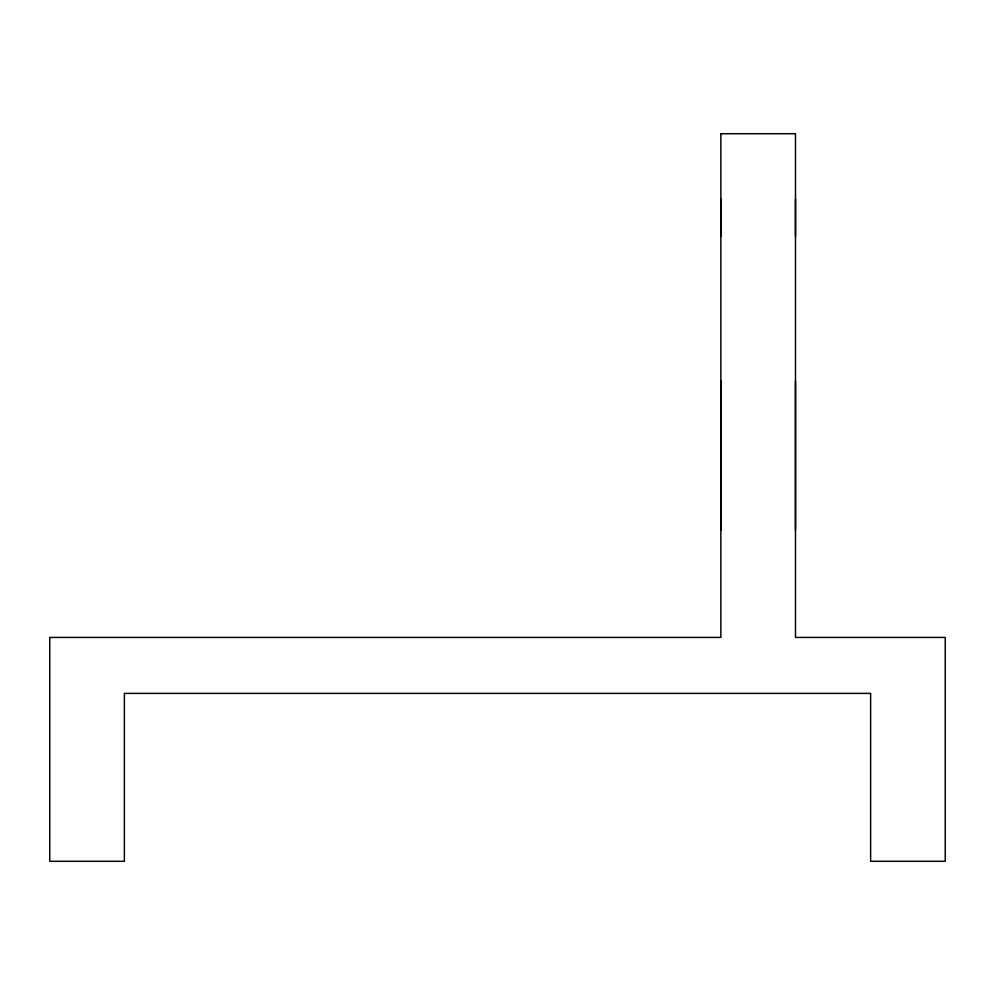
<?xml version="1.0" encoding="UTF-8"?>
<svg xmlns="http://www.w3.org/2000/svg" width="995" height="995" viewBox="0 0 995 995"><rect width="100%" height="100%" fill="white"/><g stroke="black" fill="none" stroke-linecap="round" stroke-linejoin="round"><path stroke-width="1.49" d="M795.49 199L795.49 236.312M795.49 380.898L795.49 530.148M720.865 199L720.865 236.312M720.865 380.898L720.865 530.148M720.865 133.703L720.865 637.422L49.75 637.422L49.75 861.297L124.375 861.297L124.375 693.391L870.625 693.391L870.625 861.297L945.25 861.297L945.25 637.422L795.49 637.422L795.49 133.703L720.865 133.703"/></g></svg>
